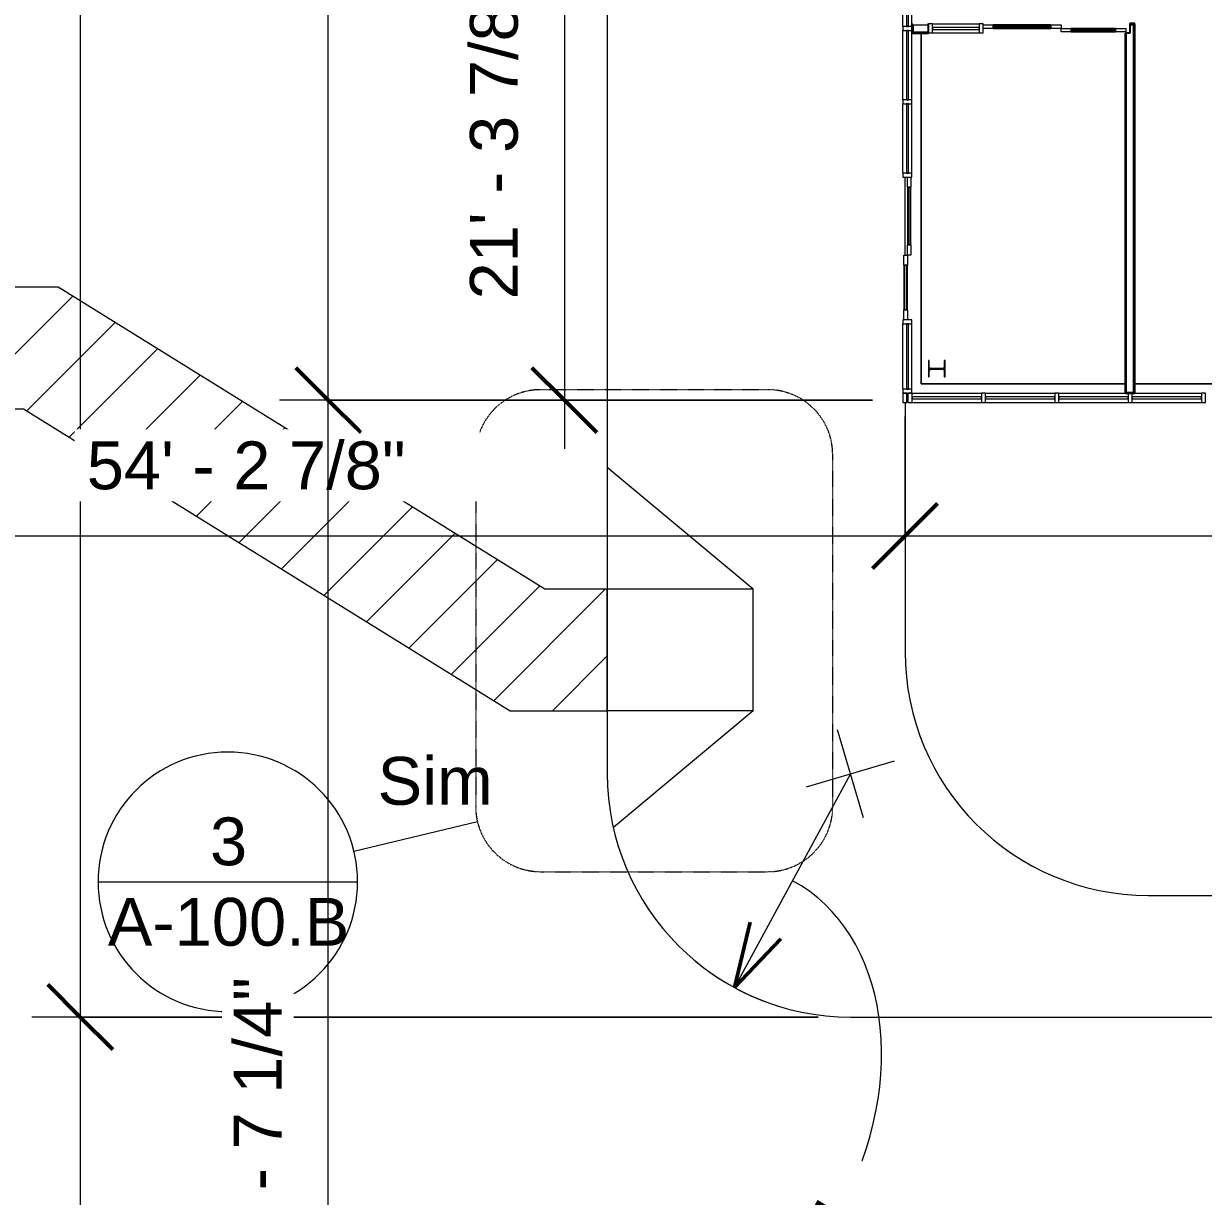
# Model space of a CAD drawing. Header units: inches. Extents: x 1 to 27263, y -26002 to 5769.
# Drawn here: x 21623 to 22205, y -23192 to -22613 of the extents above; entities that cross this region are included whole.
import ezdxf

# ---------------------------------------------------------------- set-up
doc = ezdxf.new("R2010")
doc.units = ezdxf.units.IN
doc.header["$MEASUREMENT"] = 0
doc.linetypes.add('Dash Dot 3_16_', pattern=[0.3125, 0.1875, -0.0625, 0, -0.0625])
for name, color, linetype, lineweight in [('A-ANNO-DIMS', 211, 'Continuous', 9), ('A-ANNO-DIMS-256', 211, 'Continuous', 9), ('A-ANNO-SYMB', 150, 'Continuous', 9), ('A-DETL-GENF', 92, 'Continuous', 9), ('A-DOOR', 31, 'Continuous', 9), ('A-FLOR', 192, 'Continuous', 9), ('A-GLAZ-CURT', 52, 'Continuous', 9), ('A-GLAZ-CWMG', 51, 'Continuous', 9), ('A-WALL', 113, 'Continuous', 9), ('A-WALL-PATT', 111, 'Continuous', 25), ('Conc', 7, 'Continuous', 9), ('EOP-PR', 4, 'Continuous', 9), ('I-WALL', 2, 'Continuous', 9), ('L-SITE-WALL', 31, 'Continuous', 9), ('PAINT', 190, 'Continuous', 9), ('S-COLS', 52, 'Continuous', 9)]:
    doc.layers.add(name, color=color, linetype=linetype, lineweight=lineweight)
doc.styles.add('Arial_1', font='arial.ttf', dxfattribs={"height": 23.60479})
doc.dimstyles.new('Arrow_-_3_32__Arial', dxfattribs={"dimscale": 12, "dimtxt": 24, "dimasz": 2.666667, "dimexe": 2, "dimexo": 0, "dimgap": 1.333333, "dimtad": 1, "dimjust": 3, "dimdec": 5, "dimrnd": 0.03125, "dimzin": 1, "dimdsep": 46, "dimlunit": 4, "dimtxsty": 'Arial_1', "dimblk1": 'OPEN30', "dimblk2": 'OPEN30', "dimsah": 1, "dimcen": 0.09, "dimazin": 0, "dimtfac": 1, "dimtdec": 4, "dimtix": 1, "dimtmove": 0, "dimatfit": 2, "dimfxl": 1, "dimtvp": 1, "dimtfill": 1, "dimfrac": 2, "dimtolj": 1, "dimtzin": 0, "dimarcsym": 2})
doc.dimstyles.new('Linear_-_3_32__Arial_1', dxfattribs={"dimscale": 12, "dimtxt": 24, "dimasz": 2.666667, "dimexe": 2, "dimexo": 1.333333, "dimgap": 1.333333, "dimtad": 1, "dimdec": 4, "dimrnd": 0.0625, "dimzin": 1, "dimdsep": 46, "dimlunit": 4, "dimtxsty": 'Arial_1', "dimblk1": 'OBLIQUE', "dimblk2": 'OBLIQUE', "dimsah": 1, "dimcen": 0.09, "dimdle": 2, "dimazin": 0, "dimtfac": 1, "dimtdec": 4, "dimtix": 1, "dimtmove": 0, "dimatfit": 3, "dimfxl": 1, "dimtvp": 1, "dimtfill": 1, "dimfrac": 2, "dimtolj": 1, "dimtzin": 0, "dimarcsym": 2})

# ---------------------------------------------------------------- blocks, each defined once
blk = doc.blocks.new('Struct_Xcel_Sports Complex_rvt-1-Site Plan - Phase 1')
at = {"layer": 'A-FLOR', "color": 7}
for p, q in [((22066.14, -22790.8), (22066.14, -22617.8)), ((22166.77, -22790.8), (22066.14, -22790.8)), ((22314.02, -22790.8), (22171.52, -22790.8))]:
    blk.add_line(p, q, dxfattribs=at)
at = {"layer": 'L-SITE-WALL', "color": 7}
for p, q in [((22066.14, -22617.8), (22066.14, -22790.8)), ((22058.14, -22727.24), (22058.14, -22688.8)), ((22066.14, -22790.8), (22166.77, -22790.8)), ((22171.52, -22790.8), (22314.02, -22790.8)), ((22059.58, -22798.8), (22059.02, -22798.8))]:
    blk.add_line(p, q, dxfattribs=at)
blk = doc.blocks.new('W-Wide Flange-Column - B4_C-1278934-Site Plan - Phase 1')
at = {"layer": 'S-COLS'}
h = blk.add_hatch(dxfattribs=at)
h.set_pattern_fill('FP_11', color=256, style=0, pattern_type=2)
h.set_pattern_definition([(135, (-22783.303, -22073.765), (-25.342707, -25.342707), []), (135, (-22821.703, -22073.765), (-25.342707, -25.342707), [])])
h.paths.add_polyline_path([(4, 3.69), (4, 4.13), (-4, 4.13), (-4, 3.69), (-0.84, 3.69), (-0.35, 3.49), (-0.14, 3), (-0.14, -3), (-0.35, -3.49), (-0.84, -3.69), (-4, -3.69), (-4, -4.12), (4, -4.12), (4, -3.69), (0.84, -3.69), (0.35, -3.49), (0.14, -3), (0.14, 3), (0.35, 3.49), (0.84, 3.69)], flags=0)
at = {"layer": 'S-COLS', "lineweight": 15}
for p, q in [((4, 4.13), (-4, 4.13)), ((-4, 4.13), (-4, 3.69)), ((-4, 3.69), (-0.84, 3.69)), ((-0.14, 3), (-0.14, -3)), ((0.14, -3), (0.14, 3)), ((0.84, 3.69), (4, 3.69)), ((4, 3.69), (4, 4.13)), ((-0.84, -3.69), (-4, -3.69)), ((-4, -3.69), (-4, -4.12)), ((-4, -4.12), (4, -4.12)), ((4, -3.69), (0.84, -3.69)), ((4, -4.12), (4, -3.69))]:
    blk.add_line(p, q, dxfattribs=at)
for centre, start, end in [((-0.84, 3), 0, 90), ((0.84, 3), 90, 180), ((-0.84, -3), 270, 0), ((0.84, -3), 180, 270)]:
    blk.add_arc(centre, 0.691, start, end, dxfattribs=at)
blk = doc.blocks.new('Rectangular Mullion - Exterior 2_ x 4_5_-1142379-Site Plan - Phase 1')
at = {"layer": 'A-GLAZ-CWMG', "lineweight": 13}
for p, q in [((-2, 3), (0, 3)), ((-2, -1.5), (-2, 3)), ((0, 3), (0, -1.5)), ((0, -1.5), (-2, -1.5))]:
    blk.add_line(p, q, dxfattribs=at)
blk = doc.blocks.new('System Panel - Glazed-frosted-1142383-Site Plan - Phase 1')
at = {"layer": 'A-GLAZ-CURT'}
for p, q in [((17.09375, -0.25), (-17.09375, -0.25)), ((-17.09375, -0.25), (-17.09375, -1.25)), ((-17.09375, -1.25), (17.09375, -1.25)), ((17.09375, -1.25), (17.09375, -0.25))]:
    blk.add_line(p, q, dxfattribs=at)
blk = doc.blocks.new('Rectangular Mullion - Exterior 2_ x 4_5_-V15-Site Plan - Phase 1')
at = {"layer": 'A-GLAZ-CWMG'}
for p, q in [((22170.14, -22799.93), (22204.33, -22799.93)), ((22171.52, -22795.43), (22204.33, -22795.43))]:
    blk.add_line(p, q, dxfattribs=at)
blk = doc.blocks.new('Rectangular Mullion - Exterior 2_ x 4_5_-1115231-Site Plan - Phase 1')
at = {"layer": 'A-GLAZ-CWMG', "lineweight": 13}
for p, q in [((-1, 3), (1, 3)), ((-1, -1.5), (-1, 3)), ((1, 3), (1, -1.5)), ((1, -1.5), (-1, -1.5))]:
    blk.add_line(p, q, dxfattribs=at)
blk = doc.blocks.new('System Panel - Exterior Glazing-827433-Site Plan - Phase 1')
at = {"layer": 'A-GLAZ-CURT'}
for p, q in [((17.09375, -0.25), (-17.09375, -0.25)), ((-17.09375, -0.25), (-17.09375, -1.25)), ((-17.09375, -1.25), (-17.09375, -0.25)), ((17.09375, -0.25), (-17.09375, -0.25)), ((-17.09375, -1.25), (17.09375, -1.25)), ((-17.09375, -1.25), (17.09375, -1.25)), ((17.09375, -1.25), (17.09375, -0.25)), ((17.09375, -0.25), (17.09375, -1.25))]:
    blk.add_line(p, q, dxfattribs=at)
blk = doc.blocks.new('Rectangular Mullion - Exterior 2_ x 4_5_-769200-Site Plan - Phase 1')
at = {"layer": 'A-GLAZ-CWMG'}
for p, q in [((24100.14, -22795.43), (24132.95, -22795.43)), ((24100.14, -22799.93), (24134.33, -22799.93))]:
    blk.add_line(p, q, dxfattribs=at)
blk = doc.blocks.new('Rectangular Mullion - Exterior 2_ x 4_5_-V13-Site Plan - Phase 1')
at = {"layer": 'A-GLAZ-CWMG'}
for p, q in [((26281.52, -22795.37), (26281.52, -22761.18)), ((26286.02, -22795.37), (26286.02, -22761.18))]:
    blk.add_line(p, q, dxfattribs=at)
blk = doc.blocks.new('Rectangular Mullion - Exterior 2_ x 4_5_-1142387-Site Plan - Phase 1')
at = {"layer": 'A-GLAZ-CWMG', "lineweight": 13}
for p, q in [((-2, 1.5), (0, 1.5)), ((-2, -3), (-2, 1.5)), ((0, 1.5), (0, -3)), ((0, -3), (-2, -3))]:
    blk.add_line(p, q, dxfattribs=at)
blk = doc.blocks.new('System Panel - Exterior Glazing-827454-Site Plan - Phase 1')
at = {"layer": 'A-GLAZ-CURT'}
for p, q in [((17.09375, 1.25), (-17.09375, 1.25)), ((-17.09375, 1.25), (-17.09375, 0.25)), ((-17.09375, 0.25), (-17.09375, 1.25)), ((17.09375, 1.25), (-17.09375, 1.25)), ((-17.09375, 0.25), (17.09375, 0.25)), ((-17.09375, 0.25), (17.09375, 0.25)), ((17.09375, 0.25), (17.09375, 1.25)), ((17.09375, 1.25), (17.09375, 0.25))]:
    blk.add_line(p, q, dxfattribs=at)
blk = doc.blocks.new('Rectangular Mullion - Exterior 2_ x 4_5_-V35-Site Plan - Phase 1')
at = {"layer": 'A-GLAZ-CWMG'}
for p, q in [((22057.02, -22614.43), (22057.02, -22580.24)), ((22061.52, -22613.05), (22061.52, -22580.24))]:
    blk.add_line(p, q, dxfattribs=at)
blk = doc.blocks.new('Rectangular Mullion - Exterior 2_ x 4_5_-1135280-Site Plan - Phase 1')
at = {"layer": 'A-GLAZ-CWMG'}
for p, q in [((26160.83, -22799.93), (26126.64, -22799.93)), ((26160.83, -22795.43), (26128.02, -22795.43))]:
    blk.add_line(p, q, dxfattribs=at)
blk = doc.blocks.new('Rectangular Mullion - Exterior 2_ x 4_5_-1142343-Site Plan - Phase 1')
at = {"layer": 'A-GLAZ-CWMG', "lineweight": 13}
for p, q in [((-1, 1.5), (1, 1.5)), ((-1, -3), (-1, 1.5)), ((1, 1.5), (1, -3)), ((1, -3), (-1, -3))]:
    blk.add_line(p, q, dxfattribs=at)
blk = doc.blocks.new('Rectangular Mullion - Exterior 2_ x 4_5_-1135330-Site Plan - Phase 1')
at = {"layer": 'A-GLAZ-CWMG'}
for p, q in [((22057.02, -22686.8), (22057.02, -22652.62)), ((22061.52, -22686.8), (22061.52, -22652.62))]:
    blk.add_line(p, q, dxfattribs=at)
blk = doc.blocks.new('Sliding Door - one-1327198-Site Plan - Phase 1')
at = {"layer": 'A-DOOR'}
for p, q in [((-35.19, 2.5), (-30.19, 2.5)), ((-35.19, 0.75), (-35.19, 2.5)), ((-30.19, 0.75), (-35.19, 0.75)), ((-30.19, 2.5), (-30.19, 0.75)), ((-1.75, 2.5), (-30.19, 2.5)), ((-30.19, 1.25), (-30.19, 2)), ((-30.19, 2), (-1.75, 2)), ((-1.75, 1.25), (-30.19, 1.25)), ((-30.19, 0.75), (-1.75, 0.75)), ((-1.75, 2.5), (3.25, 2.5)), ((-1.75, 0.75), (-1.75, 2.5)), ((-1.75, 2), (-1.75, 1.25)), ((3.25, 0.75), (-1.75, 0.75)), ((3.25, 2.5), (3.25, 0.75)), ((3.25, -1), (3.25, 0.75)), ((3.25, 0.75), (8.25, 0.75)), ((8.25, 0.75), (8.25, -1)), ((30.19, 0.75), (8.25, 0.75)), ((8.25, -0.5), (8.25, 0.25)), ((8.25, 0.25), (30.19, 0.25)), ((30.19, -1), (30.19, 0.75)), ((30.19, 0.75), (35.19, 0.75)), ((30.19, 0.25), (30.19, -0.5)), ((35.19, 0.75), (35.19, -1)), ((8.25, -1), (3.25, -1)), ((30.19, -0.5), (8.25, -0.5)), ((8.25, -1), (30.19, -1)), ((35.19, -1), (30.19, -1))]:
    blk.add_line(p, q, dxfattribs=at)
blk = doc.blocks.new('System Panel - Exterior Glazing-1142391-Site Plan - Phase 1')
at = {"layer": 'A-GLAZ-CURT'}
for p, q in [((16.13, 1.25), (-16.13, 1.25)), ((-16.13, 1.25), (-16.13, 0.25)), ((-16.13, 0.25), (-16.13, 1.25)), ((16.13, 1.25), (-16.13, 1.25)), ((-16.13, 0.25), (16.13, 0.25)), ((-16.13, 0.25), (16.13, 0.25)), ((16.13, 0.25), (16.13, 1.25)), ((16.13, 1.25), (16.13, 0.25))]:
    blk.add_line(p, q, dxfattribs=at)
blk = doc.blocks.new('Rectangular Mullion - Exterior 2_ x 4_5_-1135332-Site Plan - Phase 1')
at = {"layer": 'A-GLAZ-CWMG'}
for p, q in [((22057.02, -22793.43), (22057.02, -22761.18)), ((22061.52, -22793.43), (22061.52, -22761.18))]:
    blk.add_line(p, q, dxfattribs=at)
blk = doc.blocks.new('Sliding Door - one-1327540-Site Plan - Phase 1')
at = {"layer": 'A-DOOR'}
for p, q in [((-35.19, 2.5), (-30.19, 2.5)), ((-35.19, 0.75), (-35.19, 2.5)), ((-30.19, 0.75), (-35.19, 0.75)), ((-30.19, 2.5), (-30.19, 0.75)), ((-1.75, 2.5), (-30.19, 2.5)), ((-30.19, 1.25), (-30.19, 2)), ((-30.19, 2), (-1.75, 2)), ((-1.75, 1.25), (-30.19, 1.25)), ((-30.19, 0.75), (-1.75, 0.75)), ((-1.75, 2.5), (3.25, 2.5)), ((-1.75, 0.75), (-1.75, 2.5)), ((-1.75, 2), (-1.75, 1.25)), ((3.25, 0.75), (-1.75, 0.75)), ((3.25, 2.5), (3.25, 0.75)), ((3.25, -1), (3.25, 0.75)), ((3.25, 0.75), (8.25, 0.75)), ((8.25, 0.75), (8.25, -1)), ((30.19, 0.75), (8.25, 0.75)), ((8.25, -0.5), (8.25, 0.25)), ((8.25, 0.25), (30.19, 0.25)), ((30.19, -1), (30.19, 0.75)), ((30.19, 0.75), (35.19, 0.75)), ((30.19, 0.25), (30.19, -0.5)), ((35.19, 0.75), (35.19, -1)), ((8.25, -1), (3.25, -1)), ((30.19, -0.5), (8.25, -0.5)), ((8.25, -1), (30.19, -1)), ((35.19, -1), (30.19, -1))]:
    blk.add_line(p, q, dxfattribs=at)
blk = doc.blocks.new('System Panel - Exterior Glazing-1327541-Site Plan - Phase 1')
at = {"layer": 'A-GLAZ-CURT'}
for p, q in [((11.5, -0.25), (-11.5, -0.25)), ((-11.5, -0.25), (-11.5, -1.25)), ((-11.5, -1.25), (-11.5, -0.25)), ((11.5, -0.25), (-11.5, -0.25)), ((-11.5, -1.25), (11.5, -1.25)), ((-11.5, -1.25), (11.5, -1.25)), ((11.5, -1.25), (11.5, -0.25)), ((11.5, -0.25), (11.5, -1.25))]:
    blk.add_line(p, q, dxfattribs=at)
blk = doc.blocks.new('Rectangular Mullion - Exterior 2_ x 4_5_-1327537-Site Plan - Phase 1')
at = {"layer": 'A-GLAZ-CWMG'}
for p, q in [((22071.64, -22613.18), (22094.64, -22613.18)), ((22071.64, -22617.68), (22094.64, -22617.68))]:
    blk.add_line(p, q, dxfattribs=at)
blk = doc.blocks.new('Rectangular Mullion - Exterior 2_ x 4_5_-1142494-Site Plan - Phase 1')
at = {"layer": 'A-GLAZ-CWMG', "lineweight": 13}
for p, q in [((-2, 3), (0, 3)), ((-2, -1.5), (-2, 3)), ((0, 3), (0, -1.5)), ((0, -1.5), (-2, -1.5))]:
    blk.add_line(p, q, dxfattribs=at)
blk = doc.blocks.new('DIMBLOCK35-Site Plan - Phase 1')
at = {"layer": 'A-ANNO-DIMS-256'}
for p, q in [((21651.22, -19417.09), (21651.22, -23103.09)), ((21657.85, -19441.09), (21627.22, -19441.09)), ((21651.22, -19441.09), (21657.85, -19441.09)), ((22015.24, -23103.09), (21627.22, -23103.09)), ((21651.22, -23103.09), (22015.24, -23103.09))]:
    blk.add_line(p, q, dxfattribs=at)
at = {"layer": 'A-ANNO-DIMS-256', "lineweight": 50}
for p, q in [((21651.22, -19441.09), (21635.22, -19425.09)), ((21651.22, -19441.09), (21667.22, -19457.09)), ((21651.22, -23103.09), (21635.22, -23087.09)), ((21651.22, -23103.09), (21667.22, -23119.09))]:
    blk.add_line(p, q, dxfattribs=at)
at = {"layer": 'A-ANNO-DIMS-256', "color": 0, "insert": (21604.6, -21332.09), "char_height": 23.605, "width": 144, "attachment_point": 1, "rotation": 90, "line_spacing_factor": 0.938532, "style": 'Arial_1', "bg_fill": 3, "box_fill_scale": 1.25, "bg_fill_color": 0, "bg_fill_transparency": 0}
blk.add_mtext('305\' - 2"', dxfattribs=at)
blk = doc.blocks.new('_Oblique')
at = {"color": 0, "linetype": 'ByBlock', "lineweight": -2}
blk.add_line((-0.5, -0.5), (0.5, 0.5), dxfattribs=at)
blk = doc.blocks.new('DIMBLOCK36-Site Plan - Phase 1')
at = {"layer": 'A-ANNO-DIMS-256', "lineweight": 50}
for p, q in [((21651.22, -23103.09), (21635.22, -23087.09)), ((21651.22, -23103.09), (21667.22, -23119.09)), ((21651.22, -23391.09), (21635.22, -23375.09)), ((21651.22, -23391.09), (21667.22, -23407.09))]:
    blk.add_line(p, q, dxfattribs=at)
at = {"layer": 'A-ANNO-DIMS-256'}
for p, q in [((22015.24, -23103.09), (21627.22, -23103.09)), ((21651.22, -23103.09), (21651.22, -23415.09)), ((21651.22, -23103.09), (22015.24, -23103.09)), ((21657.85, -23391.09), (21627.22, -23391.09)), ((21651.22, -23391.09), (21657.85, -23391.09))]:
    blk.add_line(p, q, dxfattribs=at)
at = {"layer": 'A-ANNO-DIMS-256', "color": 0, "insert": (21604.6, -23298.04), "char_height": 23.605, "width": 122.2892, "attachment_point": 1, "rotation": 90, "line_spacing_factor": 0.938532, "style": 'Arial_1', "bg_fill": 3, "box_fill_scale": 1.25, "bg_fill_color": 0, "bg_fill_transparency": 0}
blk.add_mtext('24\' - 0"', dxfattribs=at)
blk = doc.blocks.new('Drafting View - Callout Head-19020-Site Plan - Phase 1')
at = {"layer": 'A-ANNO-SYMB'}
blk.add_line((-0.25, 0), (0.25, 0), dxfattribs=at)
for start, end in [(360, 180), (180, 360)]:
    blk.add_arc((0, 0), 0.25, start, end, dxfattribs=at)
blk = doc.blocks.new('DIMBLOCK63-Site Plan - Phase 1')
at = {"layer": 'A-ANNO-DIMS-256'}
for p, q in [((22037.67, -23004.78), (22024.8, -22961.39)), ((22009.54, -22989.52), (22052.93, -22976.65)), ((22031.24, -22983.09), (21974.03, -23088.57))]:
    blk.add_line(p, q, dxfattribs=at)
at = {"layer": 'A-ANNO-DIMS-256', "lineweight": 50}
for q in [(21981.75, -23056.36), (21996.82, -23064.53)]:
    blk.add_line((21974.03, -23088.57), q, dxfattribs=at)
at = {"layer": 'A-ANNO-DIMS-256'}
blk.add_arc((22031.24, -22983.09), 120, 230.0703, 252.98861, dxfattribs=at)
blk.add_ellipse((21939.92, -23151.47), major_axis=(62.71, 115.64), ratio=0.745382, start_param=4.712389, end_param=6.283185, dxfattribs=at)
at = {"layer": 'A-ANNO-DIMS-256', "color": 0, "insert": (21966.85, -23282), "char_height": 23.605, "width": 122.2892, "attachment_point": 1, "rotation": 61.52945, "line_spacing_factor": 0.938532, "style": 'Arial_1', "bg_fill": 3, "box_fill_scale": 1.25, "bg_fill_color": 0, "bg_fill_transparency": 0}
blk.add_mtext('10\' - 0"', dxfattribs=at)
blk = doc.blocks.new('_Open30')
at = {"color": 0, "linetype": 'ByBlock', "lineweight": -2}
for p, q in [((-1, 0.268), (0, 0)), ((0, 0), (-1, -0.268)), ((0, 0), (-1, 0))]:
    blk.add_line(p, q, dxfattribs=at)
blk = doc.blocks.new('DIMBLOCK70-Site Plan - Phase 1')
at = {"layer": 'A-ANNO-DIMS-256', "lineweight": 50}
for p, q in [((21890.06, -22542.93), (21874.06, -22526.93)), ((21890.06, -22542.93), (21906.06, -22558.93)), ((21890.06, -22798.8), (21874.06, -22782.8)), ((21890.06, -22798.8), (21906.06, -22814.8))]:
    blk.add_line(p, q, dxfattribs=at)
at = {"layer": 'A-ANNO-DIMS-256'}
for p, q in [((21967.24, -22542.93), (21866.06, -22542.93)), ((21890.06, -22542.93), (21890.06, -22822.8)), ((21890.06, -22542.93), (21967.24, -22542.93)), ((22042.14, -22798.8), (21866.06, -22798.8)), ((21890.06, -22798.8), (22042.14, -22798.8))]:
    blk.add_line(p, q, dxfattribs=at)
at = {"layer": 'A-ANNO-DIMS-256', "color": 0, "insert": (21843.44, -22749.14), "char_height": 23.6048, "width": 187.8646, "attachment_point": 1, "rotation": 90, "line_spacing_factor": 0.938532, "style": 'Arial_1', "bg_fill": 3, "box_fill_scale": 1.25, "bg_fill_color": 0, "bg_fill_transparency": 0}
blk.add_mtext('21\' - 3 7/8"', dxfattribs=at)
blk = doc.blocks.new('DIMBLOCK72-Site Plan - Phase 1')
at = {"layer": 'A-ANNO-DIMS-256'}
for p, q in [((22058.14, -22806.8), (22058.14, -22889.77)), ((22058.14, -22865.77), (22058.14, -22806.8)), ((21407.24, -22859.15), (21407.24, -22889.77)), ((21407.24, -22865.77), (21407.24, -22859.15)), ((21407.24, -22865.77), (22058.14, -22865.77))]:
    blk.add_line(p, q, dxfattribs=at)
at = {"layer": 'A-ANNO-DIMS-256', "lineweight": 50}
for p, q in [((21407.24, -22865.77), (21423.24, -22849.77)), ((22058.14, -22865.77), (22074.14, -22849.77)), ((21407.24, -22865.77), (21391.24, -22881.77)), ((22058.14, -22865.77), (22042.14, -22881.77))]:
    blk.add_line(p, q, dxfattribs=at)
at = {"layer": 'A-ANNO-DIMS-256', "color": 0, "insert": (21654.41, -22819.15), "char_height": 23.6048, "width": 187.8646, "attachment_point": 1, "line_spacing_factor": 0.938532, "style": 'Arial_1', "bg_fill": 3, "box_fill_scale": 1.25, "bg_fill_color": 0, "bg_fill_transparency": 0}
blk.add_mtext('54\' - 2 7/8"', dxfattribs=at)
blk = doc.blocks.new('DIMBLOCK73-Site Plan - Phase 1')
at = {"layer": 'A-ANNO-DIMS-256'}
for p, q in [((22058.14, -22806.8), (22058.14, -22889.77)), ((22058.14, -22865.77), (22058.14, -22806.8)), ((22810.7, -22814.59), (22810.7, -22889.77)), ((22810.7, -22865.77), (22810.7, -22814.59)), ((22058.14, -22865.77), (22810.7, -22865.77))]:
    blk.add_line(p, q, dxfattribs=at)
at = {"layer": 'A-ANNO-DIMS-256', "lineweight": 50}
for p, q in [((22058.14, -22865.77), (22074.14, -22849.77)), ((22810.7, -22865.77), (22826.7, -22849.77)), ((22058.14, -22865.77), (22042.14, -22881.77)), ((22810.7, -22865.77), (22794.7, -22881.77))]:
    blk.add_line(p, q, dxfattribs=at)
at = {"layer": 'A-ANNO-DIMS-256', "color": 0, "insert": (22347.1, -22819.15), "char_height": 23.6048, "width": 209.5754, "attachment_point": 1, "line_spacing_factor": 0.938532, "style": 'Arial_1', "bg_fill": 3, "box_fill_scale": 1.25, "bg_fill_color": 0, "bg_fill_transparency": 0}
blk.add_mtext('62\' - 8 9/16"', dxfattribs=at)
blk = doc.blocks.new('DIMBLOCK84-Site Plan - Phase 1')
at = {"layer": 'A-ANNO-DIMS-256', "lineweight": 50}
for p, q in [((21773.57, -22798.8), (21757.57, -22782.8)), ((21773.57, -22798.8), (21789.57, -22814.8)), ((21773.57, -23526.05), (21757.57, -23510.05)), ((21773.57, -23526.05), (21789.57, -23542.05))]:
    blk.add_line(p, q, dxfattribs=at)
at = {"layer": 'A-ANNO-DIMS-256'}
for p, q in [((22042.14, -22798.8), (21749.57, -22798.8)), ((21773.57, -23550.05), (21773.57, -22798.8)), ((21773.57, -22798.8), (22042.14, -22798.8)), ((22042.14, -23526.05), (21749.57, -23526.05)), ((21773.57, -23526.05), (22042.14, -23526.05))]:
    blk.add_line(p, q, dxfattribs=at)
at = {"layer": 'A-ANNO-DIMS-256', "color": 0, "insert": (21726.95, -23240.7), "char_height": 23.6048, "width": 187.8646, "attachment_point": 1, "rotation": 90, "line_spacing_factor": 0.938532, "style": 'Arial_1', "bg_fill": 3, "box_fill_scale": 1.25, "bg_fill_color": 0, "bg_fill_transparency": 0}
blk.add_mtext('60\' - 7 1/4"', dxfattribs=at)
blk = doc.blocks.new('DIMBLOCK85-Site Plan - Phase 1')
at = {"layer": 'A-ANNO-DIMS-256', "lineweight": 50}
for p, q in [((21773.57, -20891.55), (21757.57, -20875.55)), ((21773.57, -20891.55), (21789.57, -20907.55)), ((21773.57, -22798.8), (21757.57, -22782.8)), ((21773.57, -22798.8), (21789.57, -22814.8))]:
    blk.add_line(p, q, dxfattribs=at)
at = {"layer": 'A-ANNO-DIMS-256'}
for p, q in [((22048.36, -20891.55), (21749.57, -20891.55)), ((21773.57, -22798.8), (21773.57, -20891.55)), ((21773.57, -20891.55), (22048.36, -20891.55)), ((22042.14, -22798.8), (21749.57, -22798.8)), ((21773.57, -22798.8), (22042.14, -22798.8))]:
    blk.add_line(p, q, dxfattribs=at)
at = {"layer": 'A-ANNO-DIMS-256', "color": 0, "insert": (21726.95, -21941.55), "char_height": 23.6048, "width": 231.2862, "attachment_point": 1, "rotation": 90, "line_spacing_factor": 0.938532, "style": 'Arial_1', "bg_fill": 3, "box_fill_scale": 1.25, "bg_fill_color": 0, "bg_fill_transparency": 0}
blk.add_mtext('158\' - 11 1/4"', dxfattribs=at)

msp = doc.modelspace()

# ---------------------------------------------------------------- hatches: boundary and pattern name
at = {"layer": 'A-DETL-GENF'}
h = msp.add_hatch(dxfattribs=at)
h.set_pattern_fill('FP_33', color=9, style=0, pattern_type=2)
h.set_pattern_definition([(45, (0, 0), (-16.970563, 16.970563), [])])
h.paths.add_polyline_path([(21863.235225, -22952.067479), (21911.235225, -22952.067479), (21911.235225, -22892.070698), (21880.349, -22892.070698), (21640.343814, -22743.085554), (21407.235225, -22743.085554), (21407.235225, -22803.085554), (21623.235225, -22803.085554)], flags=0)
at = {"layer": 'A-WALL-PATT', "lineweight": 9}
h = msp.add_hatch(dxfattribs=at)
h.set_pattern_fill('FP_9', color=256, style=0, pattern_type=2)
h.set_pattern_definition([(0, (0, 0), (81.92, 20.48), [3.379, -58.061, 3.379, -58.061, -327.68]), (0, (0, 0), (81.92, 20.48), [-122.88, 3.379, -119.501, 3.379, -58.061, -143.36]), (0, (0, 0), (81.92, 20.48), [-307.2, 3.379, -37.581, 3.379, -99.021]), (120, (30.72, 10.24), (-58.6962, 60.704801), [3.379, -58.061, 3.379, -58.061, -327.68]), (120, (30.72, 10.24), (-58.6962, 60.704801), [-122.88, 3.379, -119.501, 3.379, -58.061, -143.36]), (120, (30.72, 10.24), (-58.6962, 60.704801), [-307.2, 3.379, -37.581, 3.379, -99.021]), (240, (40.96, 51.2), (-23.2238, -81.184801), [3.379, -58.061, 3.379, -58.061, -327.68]), (240, (40.96, 51.2), (-23.2238, -81.184801), [-122.88, 3.379, -119.501, 3.379, -58.061, -143.36]), (240, (40.96, 51.2), (-23.2238, -81.184801), [-307.2, 3.379, -37.581, 3.379, -99.021])])
h.paths.add_polyline_path([(22166.765225, -22795.42781), (22167.390225, -22795.42781), (22167.390225, -22617.80281), (22166.765225, -22617.80281), (22166.765225, -22775.852101)], flags=0)

# ---------------------------------------------------------------- linework, layer by layer
at = {"layer": 'A-WALL'}
for p, q in [((22062.140225, -22613.67781), (22062.140225, -22617.17781)), ((22062.140225, -22613.67781), (22069.640225, -22613.67781)), ((22169.015225, -22613.67781), (22170.890225, -22613.67781)), ((22170.890225, -22794.80281), (22170.890225, -22613.67781)), ((22062.140225, -22617.17781), (22069.640225, -22617.17781)), ((22167.390225, -22794.80281), (22167.390225, -22617.80281)), ((22167.390225, -22794.80281), (22170.890225, -22794.80281))]:
    msp.add_line(p, q, dxfattribs=at)
at = {"layer": 'Conc'}
for p, q in [((21911.235225, -19983.100554), (21911.235225, -22892.070698)), ((22058.140225, -22799.92781), (22058.140225, -22923.085554)), ((21911.235225, -22892.070698), (21911.235225, -22952.067479)), ((21911.235225, -22952.067479), (21911.235225, -22983.085554)), ((22178.140225, -23043.085554), (22811.015225, -23043.085554)), ((22031.235225, -23103.085554), (23200.60772, -23103.085554))]:
    msp.add_line(p, q, dxfattribs=at)
for centre in [(22178.140225, -22923.085554), (22031.235225, -22983.085554)]:
    msp.add_arc(centre, 120, 180, 270, dxfattribs=at)
at = {"layer": 'EOP-PR'}
for p, q in [((21983.235225, -22892.070698), (21911.235225, -22832.070698)), ((21983.235225, -22892.070698), (21911.235225, -22892.070698)), ((21983.235225, -22952.067479), (21983.235225, -22892.070698)), ((21983.235225, -22952.067479), (21911.235225, -22952.067479)), ((21983.235225, -22952.067479), (21914.20033, -23009.596558))]:
    msp.add_line(p, q, dxfattribs=at)
at = {"layer": 'I-WALL', "lineweight": 25}
for p, q in [((22061.515225, -22613.05281), (22061.515225, -22617.80281)), ((22069.640225, -22617.80281), (22069.640225, -22613.05281)), ((22171.515225, -22613.05281), (22169.015225, -22613.05281)), ((22169.015225, -22613.05281), (22169.015225, -22617.80281)), ((22171.515225, -22795.42781), (22171.515225, -22613.05281)), ((22061.515225, -22617.80281), (22069.640225, -22617.80281)), ((22166.765225, -22617.80281), (22166.765225, -22795.42781)), ((22169.015225, -22617.80281), (22166.765225, -22617.80281)), ((22166.765225, -22795.42781), (22171.515225, -22795.42781))]:
    msp.add_line(p, q, dxfattribs=at)
at = {"layer": 'PAINT'}
for p, q in [((21640.343814, -22743.085554), (21407.235225, -22743.085554)), ((21880.349, -22892.070698), (21640.343814, -22743.085554)), ((21407.235225, -22803.085554), (21623.235225, -22803.085554)), ((21623.235225, -22803.085554), (21863.235225, -22952.067479)), ((21911.235225, -22892.070698), (21880.349, -22892.070698)), ((21911.235225, -22952.067479), (21911.235225, -22892.070698)), ((21863.235225, -22952.067479), (21911.235225, -22952.067479))]:
    msp.add_line(p, q, dxfattribs=at)

# ---------------------------------------------------------------- block references
at = {"layer": 'A-DOOR'}
msp.add_blockref('Sliding Door - one-1327540-Site Plan - Phase 1', (22131.827725, -22616.17781), dxfattribs=at)
at = {"layer": 'A-DOOR', "rotation": 270.0000000000001}
msp.add_blockref('Sliding Door - one-1327198-Site Plan - Phase 1', (22058.515225, -22723.99031), dxfattribs=at)
at = {"layer": 'A-GLAZ-CURT'}
for name, p, rotation in [('System Panel - Exterior Glazing-827454-Site Plan - Phase 1', (22058.515225, -22597.33406), 270.0000000000001), ('System Panel - Exterior Glazing-827454-Site Plan - Phase 1', (22058.515225, -22633.52156), 270.0000000000001), ('System Panel - Exterior Glazing-1327541-Site Plan - Phase 1', (22083.140225, -22616.17781), 180), ('System Panel - Exterior Glazing-827454-Site Plan - Phase 1', (22058.515225, -22669.70906), 270.0000000000001), ('System Panel - Exterior Glazing-1142391-Site Plan - Phase 1', (22058.515225, -22777.30281), 270.0000000000001), ('System Panel - Exterior Glazing-827433-Site Plan - Phase 1', (22078.671475, -22798.42781), 180), ('System Panel - Exterior Glazing-827433-Site Plan - Phase 1', (22114.858975, -22798.42781), 180), ('System Panel - Exterior Glazing-827433-Site Plan - Phase 1', (22151.046475, -22798.42781), 180), ('System Panel - Glazed-frosted-1142383-Site Plan - Phase 1', (22187.233975, -22798.42781), 180)]:
    msp.add_blockref(name, p, dxfattribs=dict(at, rotation=rotation))
at = {"layer": 'A-GLAZ-CWMG'}
for name, p in [('Rectangular Mullion - Exterior 2_ x 4_5_-V35-Site Plan - Phase 1', (0, 0)), ('Rectangular Mullion - Exterior 2_ x 4_5_-1327537-Site Plan - Phase 1', (0, 0)), ('Rectangular Mullion - Exterior 2_ x 4_5_-1135330-Site Plan - Phase 1', (0, 0)), ('Rectangular Mullion - Exterior 2_ x 4_5_-1135332-Site Plan - Phase 1', (0, 0)), ('Rectangular Mullion - Exterior 2_ x 4_5_-769200-Site Plan - Phase 1', (-1966.1875, 0)), ('Rectangular Mullion - Exterior 2_ x 4_5_-V15-Site Plan - Phase 1', (0, 0))]:
    msp.add_blockref(name, p, dxfattribs=at)
at = {"layer": 'A-GLAZ-CWMG', "extrusion": (0, 0, -1)}
for name, p in [('Rectangular Mullion - Exterior 2_ x 4_5_-1142494-Site Plan - Phase 1', (-22069.640225, -22616.17781)), ('Rectangular Mullion - Exterior 2_ x 4_5_-1115231-Site Plan - Phase 1', (-22095.640225, -22616.17781)), ('Rectangular Mullion - Exterior 2_ x 4_5_-1142379-Site Plan - Phase 1', (-22057.015225, -22798.42781)), ('Rectangular Mullion - Exterior 2_ x 4_5_-1115231-Site Plan - Phase 1', (-22060.577725, -22798.42781)), ('Rectangular Mullion - Exterior 2_ x 4_5_-1115231-Site Plan - Phase 1', (-22096.765225, -22798.42781)), ('Rectangular Mullion - Exterior 2_ x 4_5_-1115231-Site Plan - Phase 1', (-22132.952725, -22798.42781)), ('Rectangular Mullion - Exterior 2_ x 4_5_-1115231-Site Plan - Phase 1', (-22169.140225, -22798.42781)), ('Rectangular Mullion - Exterior 2_ x 4_5_-1115231-Site Plan - Phase 1', (-22205.327725, -22798.42781))]:
    msp.add_blockref(name, p, dxfattribs=at)
at = {"layer": 'A-GLAZ-CWMG', "extrusion": (0, 0, -1), "rotation": 269.9999999999999}
for name, p in [('Rectangular Mullion - Exterior 2_ x 4_5_-1142343-Site Plan - Phase 1', (-22058.515225, -22615.42781)), ('Rectangular Mullion - Exterior 2_ x 4_5_-1142343-Site Plan - Phase 1', (-22058.515225, -22651.61531)), ('Rectangular Mullion - Exterior 2_ x 4_5_-1142343-Site Plan - Phase 1', (-22058.515225, -22687.80281)), ('Rectangular Mullion - Exterior 2_ x 4_5_-1142343-Site Plan - Phase 1', (-22058.515225, -22760.17781)), ('Rectangular Mullion - Exterior 2_ x 4_5_-1142387-Site Plan - Phase 1', (-22058.515225, -22795.42781))]:
    msp.add_blockref(name, p, dxfattribs=at)
at = {"layer": 'A-GLAZ-CWMG', "rotation": 270}
for name, p in [('Rectangular Mullion - Exterior 2_ x 4_5_-1135280-Site Plan - Phase 1', (44856.943036, 3510.212415)), ('Rectangular Mullion - Exterior 2_ x 4_5_-V13-Site Plan - Phase 1', (44856.943036, 3486.087415)), ('Rectangular Mullion - Exterior 2_ x 4_5_-V13-Site Plan - Phase 1', (44893.130536, 3486.087415))]:
    msp.add_blockref(name, p, dxfattribs=at)
at = {"layer": 'S-COLS', "rotation": 269.9999999999997}
msp.add_blockref('W-Wide Flange-Column - B4_C-1278934-Site Plan - Phase 1', (22073.765225, -22783.30281), dxfattribs=at)

# ---------------------------------------------------------------- next in the draw order: dimensions: what is measured, and where the dimension line sits
at = {"layer": 'A-ANNO-DIMS'}
dim = msp.add_linear_dim(base=(21651.224704, -23103.085554), p1=(21673.852121, -19441.085554), p2=(22031.235225, -23103.085554), angle=90, dimstyle='Linear_-_3_32__Arial_1', override={"dimpost": '<>', "dimfxl": 3679.397598}, dxfattribs=at)
dim.commit()
dim.dimension.update_dxf_attribs({"geometry": 'DIMBLOCK35-Site Plan - Phase 1', "text_midpoint": (21623.164685, -21272.085554)})

# ---------------------------------------------------------------- next in the draw order: linework, layer by layer
at = {"layer": 'A-ANNO-SYMB', "linetype": 'Dash Dot 3_16_'}
for p, q in [((21990.419996, -22793.638507), (21878.305824, -22793.638507)), ((21846.305824, -22825.638507), (21846.305824, -22999.392639)), ((22022.419996, -22999.392639), (22022.419996, -22825.638507)), ((21878.305824, -23031.392639), (21990.419996, -23031.392639))]:
    msp.add_line(p, q, dxfattribs=at)
at = {"layer": 'A-ANNO-SYMB'}
msp.add_line((21847.187735, -23006.853505), (21786.236452, -23021.467171), dxfattribs=at)
at = {"layer": 'A-ANNO-SYMB', "linetype": 'Dash Dot 3_16_'}
for centre, start, end in [((21878.305824, -22825.638507), 90, 180), ((21990.419996, -22825.638507), 0, 90), ((21878.305824, -22999.392639), 180, 270), ((21990.419996, -22999.392639), 270, 0)]:
    msp.add_arc(centre, 32, start, end, dxfattribs=at)

# ---------------------------------------------------------------- next in the draw order: texts
at = {"layer": 'A-ANNO-SYMB', "line_spacing_factor": 0.938532, "style": 'Arial_1'}
for s, insert, char_height, width, attachment_point in [('Sim', (21797.899016, -22974.763393), 23.6047904, 67.392, 1), ('3', (21724.369402, -23004.632085), 23.60479, 21.888, 2), ('A-100.B', (21724.369402, -23044.318389), 23.6047904, 141.984, 2)]:
    msp.add_mtext(s, dxfattribs=dict(at, insert=insert, char_height=char_height, width=width, attachment_point=attachment_point))

# ---------------------------------------------------------------- next in the draw order: dimensions: what is measured, and where the dimension line sits
at = {"layer": 'A-ANNO-DIMS'}
dim = msp.add_linear_dim(base=(21651.224704, -23391.085554), p1=(22031.235225, -23103.085554), p2=(21673.852121, -23391.085554), angle=90, dimstyle='Linear_-_3_32__Arial_1', override={"dimpost": '<>', "dimfxl": 458.984404}, dxfattribs=at)
dim.commit()
dim.dimension.update_dxf_attribs({"geometry": 'DIMBLOCK36-Site Plan - Phase 1', "text_midpoint": (21623.172736, -23247.085554)})

# ---------------------------------------------------------------- next in the draw order: block references
at = {"layer": 'A-ANNO-SYMB', "xscale": 255.9999999999999, "yscale": 255.9999999999999, "zscale": 255.9999999999999}
msp.add_blockref('Drafting View - Callout Head-19020-Site Plan - Phase 1', (21724.000273, -23036.388904), dxfattribs=at)

# ---------------------------------------------------------------- next in the draw order: dimensions: what is measured, and where the dimension line sits
at = {"layer": 'A-ANNO-DIMS'}
dim = msp.add_linear_dim(base=(21890.060601, -22798.80281), p1=(21983.235225, -22542.92781), p2=(22058.140225, -22798.80281), angle=90, dimstyle='Linear_-_3_32__Arial_1', override={"dimpost": '<>', "dimfxl": 266.613531}, dxfattribs=at)
dim.commit()
dim.dimension.update_dxf_attribs({"geometry": 'DIMBLOCK70-Site Plan - Phase 1', "text_midpoint": (21861.847617, -22670.86531)})
dim = msp.add_radius_dim(center=(22031.235225, -22983.085554), mpoint=(21974.030391, -23088.573027), dimstyle='Arrow_-_3_32__Arial', override={"dimpost": '<>'}, dxfattribs=at)
dim.commit()
dim.dimension.update_dxf_attribs({"geometry": 'DIMBLOCK63-Site Plan - Phase 1', "text_midpoint": (21985.600692, -23008.391726)})

# ---------------------------------------------------------------- next in the draw order: dimensions: what is measured, and where the dimension line sits
dim = msp.add_linear_dim(base=(22058.140225, -22865.774736), p1=(21407.235225, -22843.147319), p2=(22058.140225, -22790.80281), dimstyle='Linear_-_3_32__Arial_1', override={"dimpost": '<>', "dimfxl": 653.00633}, dxfattribs=at)
dim.commit()
dim.dimension.update_dxf_attribs({"geometry": 'DIMBLOCK72-Site Plan - Phase 1', "text_midpoint": (21732.687725, -22837.569804)})

# ---------------------------------------------------------------- next in the draw order: dimensions: what is measured, and where the dimension line sits
dim = msp.add_linear_dim(base=(22810.702725, -22865.774736), p1=(22058.140225, -22790.80281), p2=(22810.702725, -22798.594405), dimstyle='Linear_-_3_32__Arial_1', override={"dimpost": '<>', "dimfxl": 752.602834}, dxfattribs=at)
dim.commit()
dim.dimension.update_dxf_attribs({"geometry": 'DIMBLOCK73-Site Plan - Phase 1', "text_midpoint": (22434.421475, -22837.569804)})

# ---------------------------------------------------------------- next in the draw order: dimensions: what is measured, and where the dimension line sits
dim = msp.add_linear_dim(base=(21773.567657, -22798.80281), p1=(22058.140225, -23526.046575), p2=(22058.140225, -22798.80281), angle=90, dimstyle='Linear_-_3_32__Arial_1', override={"dimpost": '<>', "dimfxl": 727.243765}, dxfattribs=at)
dim.commit()
dim.dimension.update_dxf_attribs({"geometry": 'DIMBLOCK84-Site Plan - Phase 1', "text_midpoint": (21745.362724, -23162.424693)})

# ---------------------------------------------------------------- next in the draw order: dimensions: what is measured, and where the dimension line sits
dim = msp.add_linear_dim(base=(21773.567657, -20891.55281), p1=(22058.140225, -22798.80281), p2=(22064.358975, -20891.55281), angle=90, dimstyle='Linear_-_3_32__Arial_1', override={"dimpost": '<>', "dimfxl": 1907.260138}, dxfattribs=at)
dim.commit()
dim.dimension.update_dxf_attribs({"geometry": 'DIMBLOCK85-Site Plan - Phase 1', "text_midpoint": (21745.362724, -21845.17781)})

# ---------------------------------------------------------------- next in the draw order: block references
at = {"lineweight": 5}
msp.add_blockref('Struct_Xcel_Sports Complex_rvt-1-Site Plan - Phase 1', (0, 0), dxfattribs=at)

doc.saveas('drawing.dxf')
